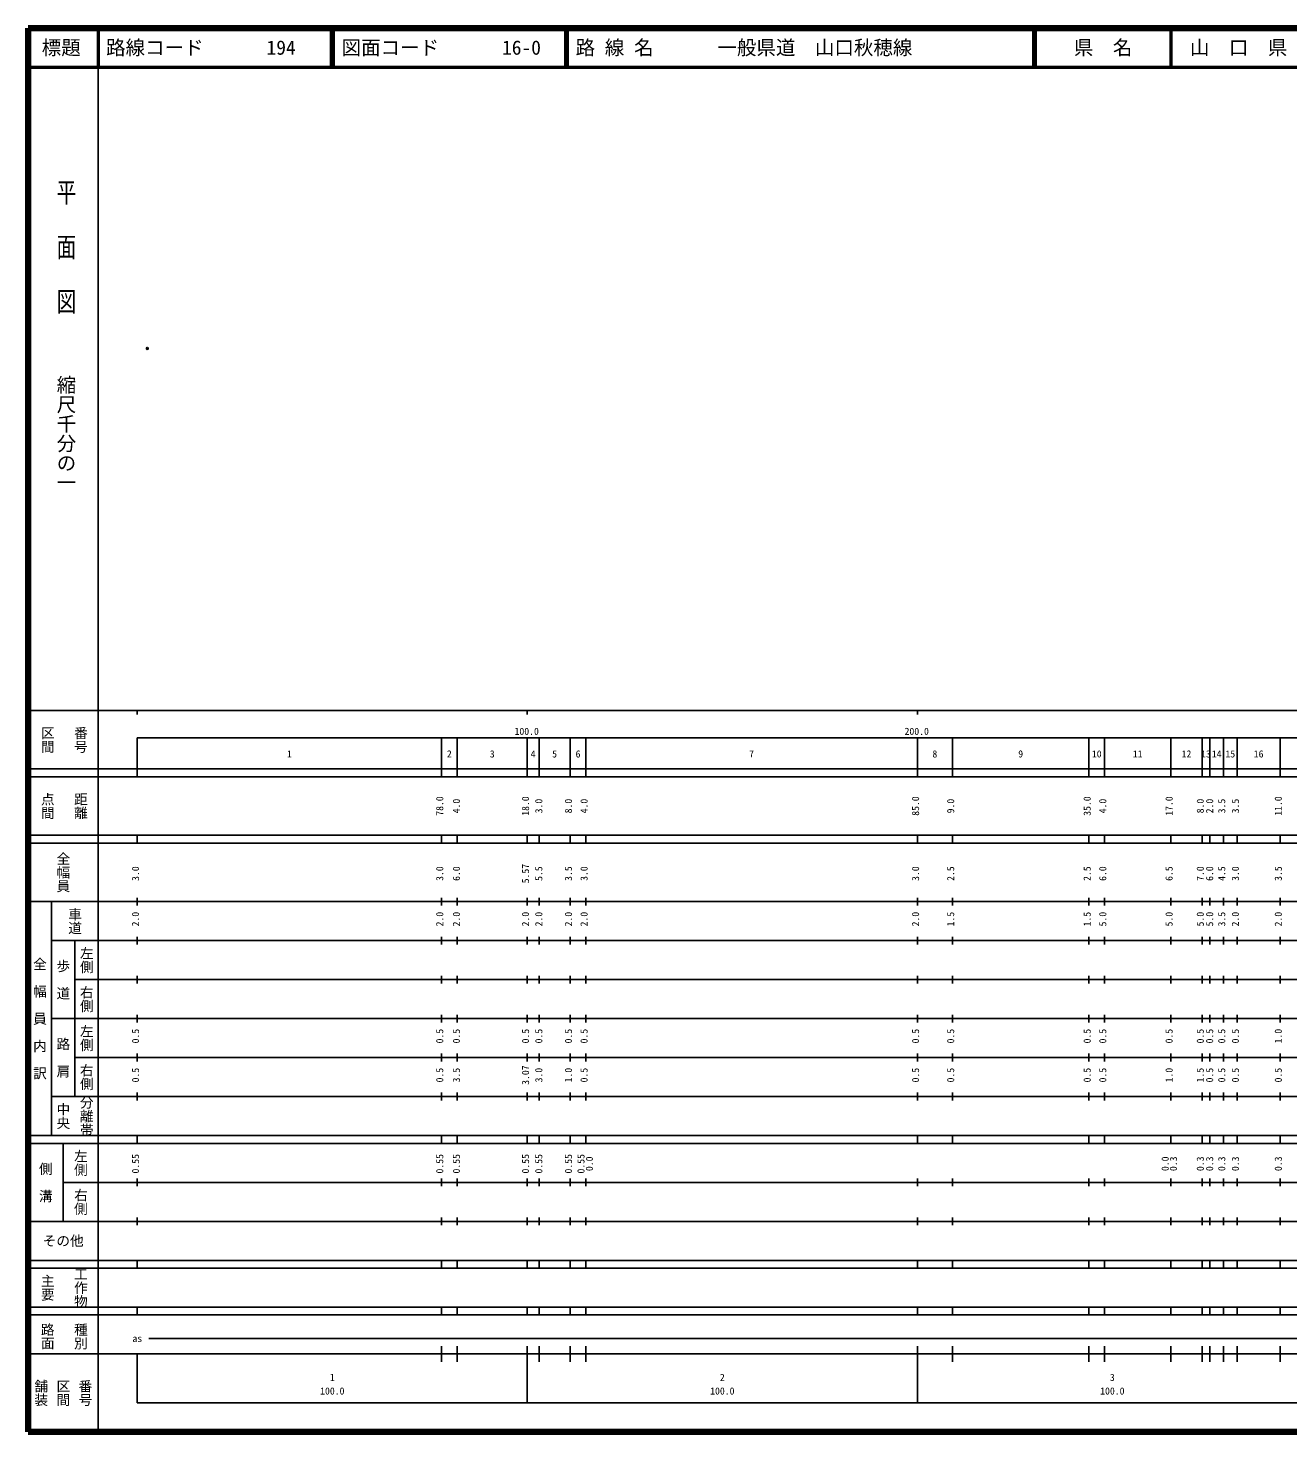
# Model space of a CAD drawing. Units: millimetres on the paper. Extents: x 40 to 680, y 20 to 380.
# Drawn here: x 40 to 363, y 20 to 380 of the extents above; entities that cross this region are included whole.
import ezdxf
from ezdxf.enums import TextEntityAlignment as Align

# ---------------------------------------------------------------- set-up
doc = ezdxf.new("R2010")
doc.units = ezdxf.units.MM
doc.header["$PDMODE"] = 32
doc.header["$PDSIZE"] = 0.5
doc.layers.add('M-OTRS', color=6, linetype='Continuous')
doc.layers.add('M-TTL-TXT', color=7, linetype='Continuous')
for name, color, linetype, lineweight in [('M-TTL', 2, 'Continuous', 140), ('M-TTL-BAND', 7, 'Continuous', 25), ('M-TTL-LINE', 7, 'Continuous', 50)]:
    doc.layers.add(name, color=color, linetype=linetype, lineweight=lineweight)
doc.styles.add('@ＭＳ ゴシック', font='')
doc.styles.add('ＭＳ ゴシック', font='')
doc.styles.get('@ＭＳ ゴシック').set_extended_font_data('@MS Gothic')
doc.styles.get('ＭＳ ゴシック').set_extended_font_data('MS Gothic')

msp = doc.modelspace()

# ---------------------------------------------------------------- linework, layer by layer
at = {"layer": 'M-OTRS'}
msp.add_point((70.572, 297.856), dxfattribs=at)
at = {"layer": 'M-TTL'}
for p, q in [((40, 380), (40, 20)), ((680, 380), (40, 380)), ((40, 20), (680, 20))]:
    msp.add_line(p, q, dxfattribs=at)
at = {"layer": 'M-TTL-BAND'}
for p, q in [((58, 370), (58, 20)), ((40, 205), (579, 205)), ((68, 205), (68, 204)), ((168, 205), (168, 204)), ((268, 205), (268, 204)), ((68, 198), (579, 198)), ((68, 198), (68, 188)), ((146, 188), (146, 198)), ((150, 188), (150, 198)), ((168, 188), (168, 198)), ((171, 188), (171, 198)), ((179, 188), (179, 198)), ((183, 188), (183, 198)), ((268, 188), (268, 198)), ((277, 188), (277, 198)), ((312, 188), (312, 198)), ((316, 188), (316, 198)), ((333, 188), (333, 198)), ((341, 188), (341, 198)), ((343, 188), (343, 198)), ((346.5, 188), (346.5, 198)), ((350, 188), (350, 198)), ((361, 188), (361, 198)), ((40, 190), (579, 190)), ((40, 188), (579, 188)), ((40, 173), (579, 173)), ((68, 171), (68, 173)), ((146, 171), (146, 173)), ((150, 171), (150, 173)), ((168, 171), (168, 173)), ((171, 171), (171, 173)), ((179, 171), (179, 173)), ((183, 171), (183, 173)), ((268, 171), (268, 173)), ((277, 171), (277, 173)), ((312, 171), (312, 173)), ((316, 171), (316, 173)), ((333, 171), (333, 173)), ((341, 171), (341, 173)), ((343, 171), (343, 173)), ((346.5, 171), (346.5, 173)), ((350, 171), (350, 173)), ((361, 171), (361, 173)), ((40, 171), (579, 171)), ((40, 156), (579, 156)), ((46, 96), (46, 156)), ((68, 155), (68, 157)), ((146, 155), (146, 157)), ((150, 155), (150, 157)), ((168, 155), (168, 157)), ((171, 155), (171, 157)), ((179, 155), (179, 157)), ((183, 155), (183, 157)), ((268, 155), (268, 157)), ((277, 155), (277, 157)), ((312, 155), (312, 157)), ((316, 155), (316, 157)), ((333, 155), (333, 157)), ((341, 155), (341, 157)), ((343, 155), (343, 157)), ((346.5, 155), (346.5, 157)), ((350, 155), (350, 157)), ((361, 155), (361, 157)), ((46, 146), (579, 146)), ((52, 146), (52, 106)), ((68, 145), (68, 147)), ((146, 145), (146, 147)), ((150, 145), (150, 147)), ((168, 145), (168, 147)), ((171, 145), (171, 147)), ((179, 145), (179, 147)), ((183, 145), (183, 147)), ((268, 145), (268, 147)), ((277, 145), (277, 147)), ((312, 145), (312, 147)), ((316, 145), (316, 147)), ((333, 145), (333, 147)), ((341, 145), (341, 147)), ((343, 145), (343, 147)), ((346.5, 145), (346.5, 147)), ((350, 145), (350, 147)), ((361, 145), (361, 147)), ((68, 135), (68, 137)), ((146, 135), (146, 137)), ((150, 135), (150, 137)), ((168, 135), (168, 137)), ((171, 135), (171, 137)), ((179, 135), (179, 137)), ((183, 135), (183, 137)), ((268, 135), (268, 137)), ((277, 135), (277, 137)), ((312, 135), (312, 137)), ((316, 135), (316, 137)), ((333, 135), (333, 137)), ((341, 135), (341, 137)), ((343, 135), (343, 137)), ((346.5, 135), (346.5, 137)), ((350, 135), (350, 137)), ((361, 135), (361, 137)), ((52, 136), (579, 136)), ((46, 126), (579, 126)), ((68, 125), (68, 127)), ((146, 125), (146, 127)), ((150, 125), (150, 127)), ((168, 125), (168, 127)), ((171, 125), (171, 127)), ((179, 125), (179, 127)), ((183, 125), (183, 127)), ((268, 125), (268, 127)), ((277, 125), (277, 127)), ((312, 125), (312, 127)), ((316, 125), (316, 127)), ((333, 125), (333, 127)), ((341, 125), (341, 127)), ((343, 125), (343, 127)), ((346.5, 125), (346.5, 127)), ((350, 125), (350, 127)), ((361, 125), (361, 127)), ((52, 116), (579, 116)), ((68, 115), (68, 117)), ((146, 115), (146, 117)), ((150, 115), (150, 117)), ((168, 115), (168, 117)), ((171, 115), (171, 117)), ((179, 115), (179, 117)), ((183, 115), (183, 117)), ((268, 115), (268, 117)), ((277, 115), (277, 117)), ((312, 115), (312, 117)), ((316, 115), (316, 117)), ((333, 115), (333, 117)), ((341, 115), (341, 117)), ((343, 115), (343, 117)), ((346.5, 115), (346.5, 117)), ((350, 115), (350, 117)), ((361, 115), (361, 117)), ((46, 106), (579, 106)), ((68, 105), (68, 107)), ((146, 105), (146, 107)), ((150, 105), (150, 107)), ((168, 105), (168, 107)), ((171, 105), (171, 107)), ((179, 105), (179, 107)), ((183, 105), (183, 107)), ((268, 105), (268, 107)), ((277, 105), (277, 107)), ((312, 105), (312, 107)), ((316, 105), (316, 107)), ((333, 105), (333, 107)), ((341, 105), (341, 107)), ((343, 105), (343, 107)), ((346.5, 105), (346.5, 107)), ((350, 105), (350, 107)), ((361, 105), (361, 107)), ((40, 96), (579, 96)), ((40, 94), (579, 94)), ((49, 94), (49, 74)), ((68, 94), (68, 96)), ((146, 94), (146, 96)), ((150, 94), (150, 96)), ((168, 94), (168, 96)), ((171, 94), (171, 96)), ((179, 94), (179, 96)), ((183, 94), (183, 96)), ((268, 94), (268, 96)), ((277, 94), (277, 96)), ((312, 94), (312, 96)), ((316, 94), (316, 96)), ((333, 94), (333, 96)), ((341, 94), (341, 96)), ((343, 94), (343, 96)), ((346.5, 94), (346.5, 96)), ((350, 94), (350, 96)), ((361, 94), (361, 96)), ((49, 84), (579, 84)), ((68, 83), (68, 85)), ((146, 83), (146, 85)), ((150, 83), (150, 85)), ((168, 83), (168, 85)), ((171, 83), (171, 85)), ((179, 83), (179, 85)), ((183, 83), (183, 85)), ((268, 83), (268, 85)), ((277, 83), (277, 85)), ((312, 83), (312, 85)), ((316, 83), (316, 85)), ((333, 83), (333, 85)), ((341, 83), (341, 85)), ((343, 83), (343, 85)), ((346.5, 83), (346.5, 85)), ((350, 83), (350, 85)), ((361, 83), (361, 85)), ((40, 74), (579, 74)), ((68, 73), (68, 75)), ((146, 73), (146, 75)), ((150, 73), (150, 75)), ((168, 73), (168, 75)), ((171, 73), (171, 75)), ((179, 73), (179, 75)), ((183, 73), (183, 75)), ((268, 73), (268, 75)), ((277, 73), (277, 75)), ((312, 73), (312, 75)), ((316, 73), (316, 75)), ((333, 73), (333, 75)), ((341, 73), (341, 75)), ((343, 73), (343, 75)), ((346.5, 73), (346.5, 75)), ((350, 73), (350, 75)), ((361, 73), (361, 75)), ((40, 64), (579, 64)), ((40, 62), (579, 62)), ((68, 62), (68, 64)), ((146, 62), (146, 64)), ((150, 62), (150, 64)), ((168, 62), (168, 64)), ((171, 62), (171, 64)), ((179, 62), (179, 64)), ((183, 62), (183, 64)), ((268, 62), (268, 64)), ((277, 62), (277, 64)), ((312, 62), (312, 64)), ((316, 62), (316, 64)), ((333, 62), (333, 64)), ((341, 62), (341, 64)), ((343, 62), (343, 64)), ((346.5, 62), (346.5, 64)), ((350, 62), (350, 64)), ((361, 62), (361, 64)), ((40, 52), (579, 52)), ((68, 50), (68, 52)), ((146, 50), (146, 52)), ((150, 50), (150, 52)), ((168, 50), (168, 52)), ((171, 50), (171, 52)), ((179, 50), (179, 52)), ((183, 50), (183, 52)), ((268, 50), (268, 52)), ((277, 50), (277, 52)), ((312, 50), (312, 52)), ((316, 50), (316, 52)), ((333, 50), (333, 52)), ((341, 50), (341, 52)), ((343, 50), (343, 52)), ((346.5, 50), (346.5, 52)), ((350, 50), (350, 52)), ((361, 50), (361, 52)), ((40, 50), (579, 50)), ((71, 44), (563, 44)), ((40, 40), (579, 40)), ((68, 40), (68, 27.5)), ((146, 38), (146, 42)), ((150, 38), (150, 42)), ((168, 27.5), (168, 42)), ((171, 38), (171, 42)), ((179, 38), (179, 42)), ((183, 38), (183, 42)), ((268, 27.5), (268, 42)), ((277, 38), (277, 42)), ((312, 38), (312, 42)), ((316, 38), (316, 42)), ((333, 38), (333, 42)), ((341, 38), (341, 42)), ((343, 38), (343, 42)), ((346.5, 38), (346.5, 42)), ((350, 38), (350, 42)), ((361, 38), (361, 42)), ((68, 27.5), (579, 27.5))]:
    msp.add_line(p, q, dxfattribs=at)
at = {"layer": 'M-TTL-LINE'}
for p, q in [((58, 380), (58, 370)), ((117.75, 380), (117.75, 370)), ((118.25, 380), (118.25, 370)), ((177.75, 380), (177.75, 370)), ((178.25, 380), (178.25, 370)), ((297.75, 380), (297.75, 370)), ((298.25, 380), (298.25, 370)), ((333, 380), (333, 370)), ((40, 370), (680, 370))]:
    msp.add_line(p, q, dxfattribs=at)

# ---------------------------------------------------------------- texts
at = {"layer": 'M-TTL-BAND', "style": '@ＭＳ ゴシック', "width": 1.4}
msp.add_text('平  面  図', height=3.666, rotation=270, dxfattribs=at).set_placement((49.777, 306.475), align=Align.MIDDLE_RIGHT)
at = {"layer": 'M-TTL-BAND', "style": '@ＭＳ ゴシック'}
msp.add_text('縮尺千分の一', height=3.666, rotation=270, dxfattribs=at).set_placement((49.777, 261.03), align=Align.MIDDLE_RIGHT)
for s, p in [('区間', (45, 197.5)), ('番号', (53.5, 197.5)), ('点間', (45, 180.5)), ('距離', (53.5, 180.5)), ('全幅員', (49, 163.5)), ('車道', (52, 151)), ('左側', (55, 141)), ('全\u3000幅\u3000員\u3000内\u3000訳', (43, 126)), ('歩\u3000道', (49, 136)), ('右側', (55, 131)), ('左側', (55, 121)), ('路\u3000肩', (49, 116)), ('右側', (55, 111)), ('分離帯', (55, 101)), ('中央', (49, 101)), ('左側', (53.5, 89)), ('側\u3000溝', (44.5, 84)), ('右側', (53.5, 79)), ('工作物', (53.5, 57)), ('主要', (45, 57)), ('路面', (45, 44.5)), ('種別', (53.5, 44.5)), ('舗装', (43.333, 30)), ('区間', (49, 30)), ('番号', (54.667, 30))]:
    msp.add_text(s, height=2.566, rotation=270, dxfattribs=at).set_placement(p, align=Align.MIDDLE_CENTER)
at = {"layer": 'M-TTL-BAND', "style": 'ＭＳ ゴシック'}
for s, p in [('100.0', (167.844, 198.195)), ('200.0', (267.844, 198.195)), ('1', (107, 192.405)), ('2', (148, 192.405)), ('3', (159, 192.405)), ('4', (169.5, 192.405)), ('5', (175, 192.405)), ('6', (181, 192.405)), ('7', (225.5, 192.405)), ('8', (272.5, 192.405)), ('9', (294.5, 192.405)), ('10', (314, 192.405)), ('11', (324.5, 192.405)), ('12', (337, 192.405)), ('13', (342, 192.405)), ('14', (344.75, 192.405)), ('15', (348.25, 192.405)), ('16', (355.5, 192.405)), ('as', (68, 42.5)), ('1', (118, 32.523)), ('2', (218, 32.523)), ('3', (318, 32.523)), ('100.0', (118, 29.033)), ('100.0', (218, 29.033)), ('100.0', (318, 29.033))]:
    msp.add_text(s, height=1.833, dxfattribs=at).set_placement(p, align=Align.BOTTOM_CENTER)
for s, p in [('78.0', (147, 180.5)), ('4.0', (151.273, 180.5)), ('18.0', (169, 180.5)), ('3.0', (172.402, 180.5)), ('8.0', (180, 180.5)), ('4.0', (184, 180.5)), ('85.0', (269, 180.5)), ('9.0', (278, 180.5)), ('35.0', (313, 180.5)), ('4.0', (317, 180.5)), ('17.0', (334, 180.5)), ('8.0', (342, 180.5)), ('2.0', (344.402, 180.5)), ('3.5', (347.5, 180.5)), ('3.5', (351, 180.5)), ('11.0', (362, 180.5)), ('3.0', (69, 163.174)), ('3.0', (147, 163.174)), ('6.0', (151.273, 163.174)), ('5.57', (169, 163.174)), ('5.5', (172.402, 163.174)), ('3.5', (180, 163.174)), ('3.0', (184, 163.174)), ('3.0', (269, 163.174)), ('2.5', (278, 163.174)), ('2.5', (313, 163.174)), ('6.0', (317, 163.174)), ('6.5', (334, 163.174)), ('7.0', (342, 163.174)), ('6.0', (344.402, 163.174)), ('4.5', (347.5, 163.174)), ('3.0', (351, 163.174)), ('3.5', (362, 163.174)), ('2.0', (69, 151.5)), ('2.0', (147, 151.5)), ('2.0', (151.273, 151.5)), ('2.0', (169, 151.5)), ('2.0', (172.402, 151.5)), ('2.0', (180, 151.5)), ('2.0', (184, 151.5)), ('2.0', (269, 151.5)), ('1.5', (278, 151.5)), ('1.5', (313, 151.5)), ('5.0', (317, 151.5)), ('5.0', (334, 151.5)), ('5.0', (342, 151.5)), ('5.0', (344.402, 151.5)), ('3.5', (347.5, 151.5)), ('2.0', (351, 151.5)), ('2.0', (362, 151.5)), ('0.5', (69, 121.5)), ('0.5', (147, 121.5)), ('0.5', (151.273, 121.5)), ('0.5', (169, 121.5)), ('0.5', (172.402, 121.5)), ('0.5', (180, 121.5)), ('0.5', (184, 121.5)), ('0.5', (269, 121.5)), ('0.5', (278, 121.5)), ('0.5', (313, 121.5)), ('0.5', (317, 121.5)), ('0.5', (334, 121.5)), ('0.5', (342, 121.5)), ('0.5', (344.402, 121.5)), ('0.5', (347.5, 121.5)), ('0.5', (351, 121.5)), ('1.0', (362, 121.5)), ('0.5', (69, 111.5)), ('0.5', (147, 111.5)), ('3.5', (151.273, 111.5)), ('3.07', (169, 111.5)), ('3.0', (172.402, 111.5)), ('1.0', (180, 111.5)), ('0.5', (184, 111.5)), ('0.5', (269, 111.5)), ('0.5', (278, 111.5)), ('0.5', (313, 111.5)), ('0.5', (317, 111.5)), ('1.0', (334, 111.5)), ('1.5', (342, 111.5)), ('0.5', (344.402, 111.5)), ('0.5', (347.5, 111.5)), ('0.5', (351, 111.5)), ('0.5', (362, 111.5)), ('0.55', (69, 88.764)), ('0.55', (147, 88.764)), ('0.55', (151.273, 88.764)), ('0.55', (169, 88.764)), ('0.55', (172.402, 88.764)), ('0.55', (180, 88.764)), ('0.55', (183.211, 88.764)), ('0.0', (185.37, 88.764)), ('0.0', (333, 88.764)), ('0.3', (335.112, 88.764)), ('0.3', (342, 88.764)), ('0.3', (344.402, 88.764)), ('0.3', (347.5, 88.764)), ('0.3', (351, 88.764)), ('0.3', (362, 88.764))]:
    msp.add_text(s, height=1.833, rotation=90, dxfattribs=at).set_placement(p, align=Align.BOTTOM_CENTER)
msp.add_text('その他', height=2.566, dxfattribs=at).set_placement((49, 69), align=Align.MIDDLE_CENTER)
at = {"layer": 'M-TTL-TXT', "style": 'ＭＳ ゴシック'}
for s, p in [('標題', (48.5, 375)), ('県\u3000名', (315.625, 375)), ('山\u3000口\u3000県', (350.375, 375))]:
    msp.add_text(s, height=3.666, dxfattribs=at).set_placement(p, align=Align.MIDDLE_CENTER)
for s, p in [('路線コード', (60, 375)), ('194', (101.142, 375)), ('図面コード', (120.38, 375)), ('16-0', (161.521, 375)), ('路 線 名', (180.38, 375)), ('一般県道\u3000山口秋穂線', (216.734, 375))]:
    msp.add_text(s, height=3.666, dxfattribs=at).set_placement(p, align=Align.MIDDLE_LEFT)

doc.saveas('drawing.dxf')
